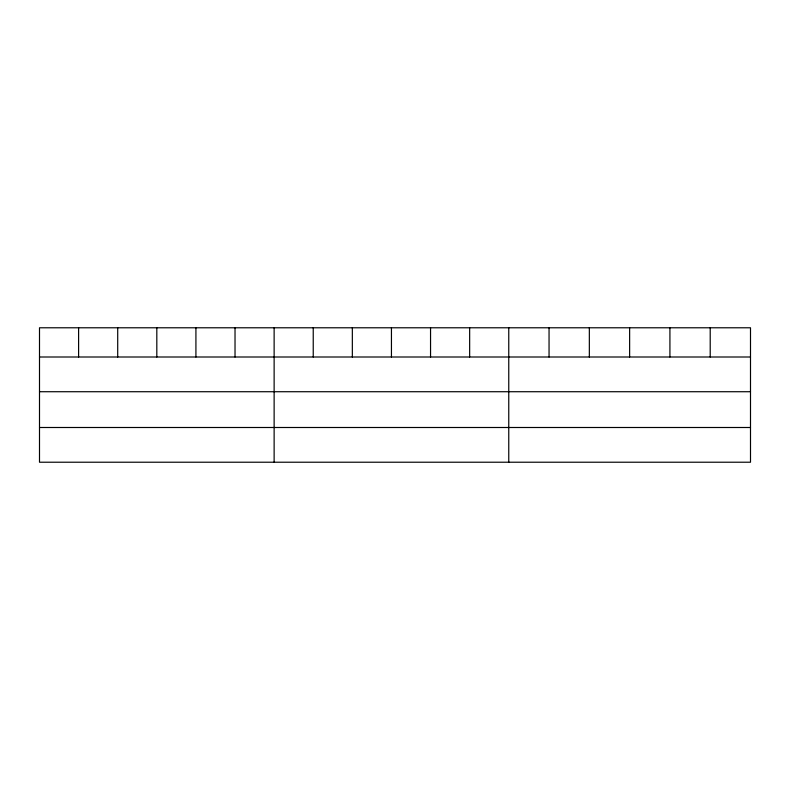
<?xml version="1.0" encoding="UTF-8"?>
<svg xmlns="http://www.w3.org/2000/svg" width="790" height="790" viewBox="0 0 790 790"><rect width="100%" height="100%" fill="white"/><g stroke="black" fill="none" stroke-linecap="round" stroke-linejoin="round"><path stroke-width="1.19" d="M750.5 391.722L750.5 327.781L39.5 327.781L39.5 462.219L750.5 462.219L750.5 391.722L39.5 391.722M39.5 357.001L750.5 357.001M39.5 427.499L750.5 427.499M710.21 327.781L710.21 357.001M669.92 327.781L669.92 357.001M629.63 327.781L629.63 357.001M589.34 327.781L589.34 357.001M549.05 327.781L549.05 357.001M508.76 327.781L508.76 462.219M469.655 327.781L469.655 357.001M430.55 327.781L430.55 357.001M391.445 327.781L391.445 357.001M352.34 327.781L352.34 357.001M313.235 327.781L313.235 357.001M274.13 327.781L274.13 462.219M235.025 327.781L235.025 357.001M195.92 327.781L195.92 357.001M156.815 327.781L156.815 357.001M117.71 327.781L117.71 357.001M78.605 327.781L78.605 357.001"/></g></svg>
